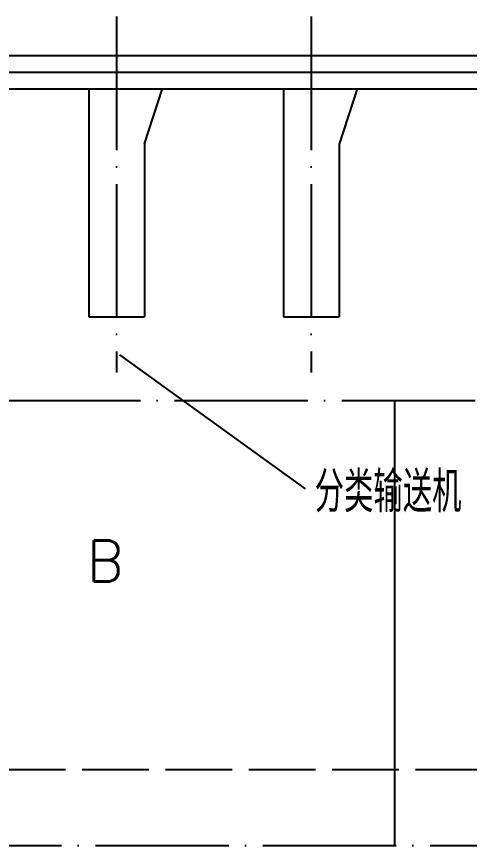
# Model space of a CAD drawing. Header units: millimetres. Extents: x 185 to 927, y 113 to 527.
# Drawn here: x 532 to 613.5, y 240 to 389 of the extents above; entities that cross this region are included whole.
import ezdxf

# ---------------------------------------------------------------- set-up
doc = ezdxf.new("R2010")
doc.units = ezdxf.units.MM
doc.linetypes.add('ACAD_ISO02W100', pattern=[15, 12, -3])
doc.linetypes.add('ACAD_ISO04W100', pattern=[30, 24, -3, 0, -3])
doc.layers.add('图层1', color=172, linetype='ACAD_ISO04W100')
doc.styles.get("Standard").update_dxf_attribs({"font": 'txt', "bigfont": 'gbcbig.shx'})

msp = doc.modelspace()

# ---------------------------------------------------------------- linework, layer by layer
at = {"linetype": 'ACAD_ISO04W100'}
for p, q in [((550, 388.999), (550, 325)), ((585, 388.999), (585, 325)), ((440, 320), (850, 320)), ((485.982, 240), (850, 240))]:
    msp.add_line(p, q, dxfattribs=at)
for p, q in [((455, 381.999), (875, 381.999)), ((455, 378.999), (875, 378.999)), ((455, 375.999), (875, 375.999)), ((545, 375.999), (545, 335)), ((555.018, 366.099), (558.275, 376.043)), ((580, 375.999), (580, 335)), ((590.097, 366.039), (593.353, 375.983)), ((555, 366.099), (555, 335)), ((590, 366.099), (590, 335)), ((545, 335), (555, 335)), ((580, 335), (590, 335)), ((550.532, 328.173), (583.887, 304.075)), ((600, 320), (600, 240))]:
    msp.add_line(p, q)
at = {"layer": '图层1', "linetype": 'ACAD_ISO02W100'}
msp.add_line((423.769, 253.634), (830.09, 253.634), dxfattribs=at)

# ---------------------------------------------------------------- texts
at = {"width": 38.46154, "attachment_point": 1}
for s, insert, char_height in [('分类输送机', (585.621, 307.226), 7.3352), ('B', (544.607, 294.8), 7.335)]:
    msp.add_mtext(s, dxfattribs=dict(at, insert=insert, char_height=char_height))

doc.saveas('drawing.dxf')
